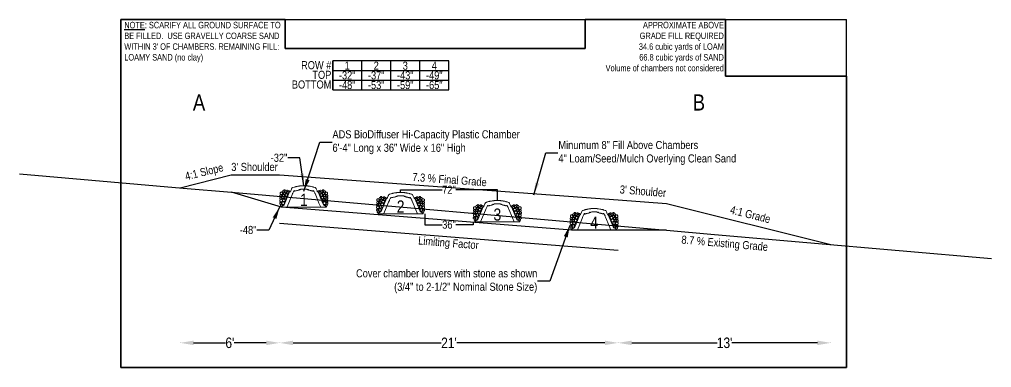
# Model space of a CAD drawing. Extents: x -219 to 964, y -166 to 946.
# Drawn here: x -219 to 504, y -166 to 93 of the extents above; entities that cross this region are included whole.
import ezdxf
from ezdxf.enums import TextEntityAlignment as Align
from ezdxf.lldxf.tags import DXFTag

# ---------------------------------------------------------------- set-up
doc = ezdxf.new("R2010")
doc.units = 0
doc.header["$MEASUREMENT"] = 0
doc.layers.get('0').update_dxf_attribs({"lineweight": 30})
doc.layers.add('SEPTICAD', color=7, linetype='Continuous', lineweight=30)
doc.layers.add('SEPTICAD_GUIDES', color=7, linetype='Continuous', plot=False)
doc.styles.add('SEPTICAD', font='ARIALN.TTF')
tags = doc.linetypes.add('DEMO8', pattern=[0.09375, 0.03125, -0.0625]).pattern_tags.tags
tags[6:7] = [DXFTag(74, 4), DXFTag(75, 0), DXFTag(340, '0'), DXFTag(46, 1.0), DXFTag(50, 0.0), DXFTag(44, 0.0), DXFTag(45, 0.0)]
tags[4:5] = [DXFTag(74, 4), DXFTag(75, 0), DXFTag(340, '0'), DXFTag(46, 1.0), DXFTag(50, 0.0), DXFTag(44, 0.0), DXFTag(45, 0.0)]
doc.dimstyles.new('SEPTICAD', dxfattribs={"dimtxt": 2, "dimasz": 3, "dimexe": 0, "dimexo": 0, "dimgap": 0.3, "dimtad": 0, "dimdec": 1, "dimrnd": 0.1, "dimzin": 12, "dimdsep": 46, "dimtxsty": 'SEPTICAD', "dimcen": 0, "dimadec": 0, "dimazin": 0, "dimtfac": 1, "dimtdec": 1, "dimtix": 1, "dimtofl": 0, "dimtmove": 0, "dimatfit": 3, "dimfxl": 0, "dimtolj": 1, "dimtzin": 12, "dimarcsym": 0})

# ---------------------------------------------------------------- blocks, each defined once
blk = doc.blocks.new('ADS_HI_CAP_STONE')
at = {"lineweight": 15}
for points in [[(17.3, 16), (18.7, 16), (19.83, 16), (20.27, 16), (20.3, 16), (20.33, 15.99), (20.35, 15.98), (20.37, 15.96), (20.39, 15.92), (20.4, 15.9), (20.42, 15.89), (20.44, 15.88), (20.56, 15.87), (20.86, 15.84), (21.21, 15.79), (22.24, 15.64), (22.38, 15.62), (22.74, 15.55), (23.11, 15.48), (23.53, 15.39), (24.39, 15.18), (24.67, 15.1), (24.97, 15.02), (25.32, 14.92), (26.25, 14.61), (26.39, 14.57), (26.56, 14.49), (26.65, 14.44), (26.77, 14.35), (26.82, 14.31), (26.91, 14.2), (26.98, 14.09), (27.05, 13.94), (27.16, 13.68), (27.79, 12.15), (28, 11.64), (28.03, 11.56), (28.05, 11.52), (28.08, 11.47), (28.1, 11.45), (28.15, 11.42), (28.18, 11.4), (28.21, 11.39), (28.26, 11.38), (28.3, 11.38), (28.4, 11.38), (28.6, 11.37), (31.98, 3.2), (32.57, 1.77), (32.63, 1.71), (34.13, 0.8), (34.51, 0.57), (34.58, 0.55), (34.62, 0.52), (34.66, 0.48), (34.69, 0.44), (34.71, 0.38), (34.72, 0.34), (34.73, 0.25), (34.75, 0), (30.53, 0), (29.24, 3.11), (26.55, 9.62), (26.34, 10.13), (26.2, 10.43), (26.15, 10.52), (25.76, 11.36), (25.67, 11.54), (25.66, 11.57), (25.66, 11.58), (25.65, 11.58), (25.65, 11.58), (25.64, 11.6), (25.64, 11.61), (25.63, 11.61), (25.63, 11.61), (25.63, 11.62), (25.62, 11.62), (25.62, 11.62), (25.62, 11.63), (25.61, 11.63), (25.61, 11.64), (25.6, 11.64), (25.59, 11.65), (25.57, 11.66), (25.56, 11.67), (25.55, 11.68), (25.54, 11.68), (25.51, 11.7), (25.51, 11.7), (25.5, 11.7), (25.5, 11.7), (25.49, 11.7), (25.49, 11.71), (25.48, 11.71), (25.48, 11.71), (25.47, 11.72), (25.47, 11.72), (25.46, 11.73), (25.46, 11.73), (25.45, 11.74), (25.45, 11.75), (25.44, 11.75), (25.44, 11.76), (25.44, 11.76), (25.44, 11.77), (25.44, 11.78), (25.44, 11.86), (25.44, 12), (25.44, 12.02), (25.44, 12.05), (25.31, 12.09), (25.27, 12.24), (25.02, 12.33), (24.99, 12.2), (24.86, 12.24), (24.86, 12.12), (24.86, 12.1), (24.86, 12.04), (24.86, 12.02), (24.86, 12), (24.84, 11.97), (24.84, 11.97), (24.81, 11.95), (24.79, 11.94), (24.75, 11.95), (24.6, 11.99), (24.47, 12.03), (24.33, 12.08), (24.19, 12.12), (24.03, 12.16), (23.92, 12.2), (23.75, 12.24), (23.48, 12.31), (23.3, 12.36), (23.16, 12.4), (22.93, 12.45), (22.67, 12.51), (22.29, 12.59), (22.03, 12.64), (21.58, 12.72), (21.57, 12.72), (21.56, 12.73), (21.54, 12.73), (21.53, 12.74), (21.52, 12.76), (21.51, 12.77), (21.51, 12.8), (21.51, 12.84), (21.51, 12.93), (21.51, 13.05), (21.38, 13.07), (21.35, 13.21), (21.1, 13.25), (21.07, 13.12), (20.94, 13.14), (20.94, 13.11), (20.91, 13.07), (20.88, 13.05), (20.81, 13.05), (20.75, 13.06), (20.66, 13.09), (20.59, 13.13), (20.52, 13.17), (20.46, 13.22), (20.41, 13.28), (20.3, 13.43), (20.03, 13.46), (19.64, 13.49), (19.16, 13.52), (18.31, 13.55), (17.75, 13.55), (17.33, 13.54), (16.92, 13.52), (16.22, 13.48), (15.7, 13.43), (15.68, 13.4), (15.66, 13.36), (15.6, 13.28), (15.52, 13.21), (15.45, 13.15), (15.4, 13.13), (15.35, 13.1), (15.28, 13.07), (15.2, 13.05), (15.16, 13.05), (15.11, 13.06), (15.07, 13.09), (15.06, 13.14), (14.93, 13.12), (14.9, 13.25), (14.65, 13.21), (14.62, 13.07), (14.49, 13.05), (14.49, 13.03), (14.49, 12.98), (14.49, 12.87), (14.49, 12.82), (14.49, 12.78), (14.47, 12.75), (14.44, 12.73), (14.26, 12.69), (13.85, 12.62), (13.39, 12.52), (12.77, 12.38), (12.18, 12.22), (11.84, 12.13), (11.25, 11.95), (11.25, 11.95), (11.24, 11.94), (11.24, 11.94), (11.22, 11.94), (11.22, 11.94), (11.21, 11.94), (11.2, 11.95), (11.19, 11.95), (11.18, 11.96), (11.16, 11.97), (11.15, 11.98), (11.15, 11.99), (11.14, 12), (11.14, 12.02), (11.14, 12.03), (11.14, 12.06), (11.14, 12.24), (11.01, 12.2), (10.98, 12.33), (10.73, 12.24), (10.69, 12.09), (10.56, 12.05), (10.56, 12.02), (10.56, 12.02), (10.56, 11.95), (10.56, 11.81), (10.56, 11.78), (10.56, 11.76), (10.56, 11.76), (10.55, 11.75), (10.55, 11.74), (10.54, 11.73), (10.53, 11.72), (10.51, 11.7), (10.47, 11.69), (10.45, 11.68), (10.42, 11.66), (10.4, 11.64), (10.38, 11.63), (10.37, 11.61), (10.36, 11.6), (10.35, 11.58), (10.34, 11.56), (10.33, 11.55), (9.84, 10.52), (9.65, 10.11), (9.63, 10.05), (9.07, 8.69), (5.55, 0.22), (5.47, 0), (1.25, 0), (1.26, 0.09), (1.27, 0.28), (1.29, 0.35), (1.29, 0.4), (1.31, 0.44), (1.34, 0.48), (1.39, 0.53), (1.43, 0.55), (1.49, 0.57), (3.37, 1.71), (3.43, 1.77), (7.4, 11.37), (7.73, 11.38), (7.77, 11.39), (7.8, 11.39), (7.83, 11.41), (7.86, 11.42), (7.87, 11.43), (7.91, 11.46), (7.93, 11.48), (7.95, 11.51), (7.97, 11.57), (8.22, 12.17), (8.74, 13.42), (8.9, 13.81), (8.99, 14.02), (9.01, 14.07), (9.02, 14.09), (9.04, 14.12), (9.08, 14.18), (9.11, 14.22), (9.14, 14.26), (9.18, 14.31), (9.23, 14.35), (9.28, 14.4), (9.33, 14.43), (9.45, 14.5), (9.56, 14.55), (9.67, 14.59), (9.86, 14.65), (10.7, 14.92), (10.86, 14.97), (11.04, 15.02), (11.44, 15.13), (11.63, 15.18), (11.8, 15.23), (12, 15.28), (12.25, 15.34), (12.53, 15.4), (12.8, 15.46), (13.05, 15.51), (13.56, 15.61), (14.04, 15.69), (14.2, 15.71), (14.3, 15.73), (14.71, 15.79), (14.78, 15.79), (14.84, 15.8), (14.96, 15.82), (15.32, 15.86), (15.54, 15.88), (15.56, 15.88), (15.57, 15.88), (15.59, 15.89), (15.6, 15.9), (15.61, 15.91), (15.62, 15.92), (15.62, 15.94), (15.63, 15.96), (15.65, 15.98), (15.65, 15.99), (15.66, 15.99), (15.67, 15.99), (15.68, 16), (15.69, 16), (15.7, 16), (15.73, 16), (17.3, 16)], [(1.51, 7.09), (1.51, 6.52), (1.1, 6.11), (0.53, 6.11), (0.12, 6.52), (0.12, 7.09), (0.53, 7.5), (1.1, 7.5)], [(1.59, 8.77), (1.59, 8.19), (1.19, 7.79), (0.61, 7.79), (0.21, 8.19), (0.21, 8.77), (0.61, 9.17), (1.19, 9.17)], [(2.17, 10.7), (2.17, 9.93), (1.63, 9.39), (0.87, 9.39), (0.33, 9.93), (0.33, 10.7), (0.87, 11.24), (1.63, 11.24)], [(3.07, 7.4), (3.07, 6.83), (2.67, 6.42), (2.09, 6.42), (1.69, 6.83), (1.69, 7.4), (2.09, 7.81), (2.67, 7.81)], [(3.33, 11.79), (3.33, 11.21), (2.93, 10.81), (2.35, 10.81), (1.95, 11.21), (1.95, 11.79), (2.35, 12.19), (2.93, 12.19)], [(3.43, 9.04), (3.43, 8.47), (3.03, 8.06), (2.45, 8.06), (2.05, 8.47), (2.05, 9.04), (2.45, 9.45), (3.03, 9.45)], [(4.22, 10.51), (4.22, 9.93), (3.81, 9.53), (3.24, 9.53), (2.83, 9.93), (2.83, 10.51), (3.24, 10.91), (3.81, 10.91)], [(3.4, 13.05), (3.1, 12.75), (3.1, 12.32), (3.4, 12.01), (3.83, 12.01), (4.14, 12.32), (4.14, 12.75), (3.83, 13.05)], [(5.21, 7.49), (5.21, 6.72), (4.67, 6.18), (3.9, 6.18), (3.36, 6.72), (3.36, 7.49), (3.9, 8.03), (4.67, 8.03)], [(5.34, 11.79), (5.34, 11.21), (4.93, 10.81), (4.36, 10.81), (3.95, 11.21), (3.95, 11.79), (4.36, 12.19), (4.93, 12.19)], [(5.91, 9.51), (5.91, 8.74), (5.37, 8.2), (4.61, 8.2), (4.07, 8.74), (4.07, 9.51), (4.61, 10.05), (5.37, 10.05)], [(5.52, 12.8), (5.22, 12.5), (5.22, 12.07), (5.52, 11.76), (5.95, 11.76), (6.26, 12.07), (6.26, 12.5), (5.95, 12.8)], [(6.7, 10.95), (6.7, 10.38), (6.3, 9.97), (5.72, 9.97), (5.32, 10.38), (5.32, 10.95), (5.72, 11.36), (6.3, 11.36)], [(6.62, 12.3), (6.32, 12), (6.32, 11.56), (6.62, 11.26), (7.05, 11.26), (7.36, 11.56), (7.36, 12), (7.05, 12.3)], [(29.38, 12.3), (29.68, 12), (29.68, 11.56), (29.38, 11.26), (28.95, 11.26), (28.64, 11.56), (28.64, 12), (28.95, 12.3)], [(29.3, 10.95), (29.3, 10.38), (29.7, 9.97), (30.28, 9.97), (30.68, 10.38), (30.68, 10.95), (30.28, 11.36), (29.7, 11.36)], [(30.48, 12.8), (30.78, 12.5), (30.78, 12.07), (30.48, 11.76), (30.05, 11.76), (29.74, 12.07), (29.74, 12.5), (30.05, 12.8)], [(30.09, 9.51), (30.09, 8.74), (30.63, 8.2), (31.39, 8.2), (31.93, 8.74), (31.93, 9.51), (31.39, 10.05), (30.63, 10.05)], [(30.66, 11.79), (30.66, 11.21), (31.07, 10.81), (31.64, 10.81), (32.05, 11.21), (32.05, 11.79), (31.64, 12.19), (31.07, 12.19)], [(30.79, 7.49), (30.79, 6.72), (31.33, 6.18), (32.1, 6.18), (32.64, 6.72), (32.64, 7.49), (32.1, 8.03), (31.33, 8.03)], [(31.78, 10.51), (31.78, 9.93), (32.19, 9.53), (32.76, 9.53), (33.17, 9.93), (33.17, 10.51), (32.76, 10.91), (32.19, 10.91)], [(32.6, 13.05), (32.9, 12.75), (32.9, 12.32), (32.6, 12.01), (32.17, 12.01), (31.86, 12.32), (31.86, 12.75), (32.17, 13.05)], [(32.57, 9.04), (32.57, 8.47), (32.97, 8.06), (33.55, 8.06), (33.95, 8.47), (33.95, 9.04), (33.55, 9.45), (32.97, 9.45)], [(32.67, 11.79), (32.67, 11.21), (33.07, 10.81), (33.65, 10.81), (34.05, 11.21), (34.05, 11.79), (33.65, 12.19), (33.07, 12.19)], [(32.93, 7.4), (32.93, 6.83), (33.33, 6.42), (33.91, 6.42), (34.31, 6.83), (34.31, 7.4), (33.91, 7.81), (33.33, 7.81)], [(33.83, 10.7), (33.83, 9.93), (34.37, 9.39), (35.13, 9.39), (35.67, 9.93), (35.67, 10.7), (35.13, 11.24), (34.37, 11.24)], [(34.41, 8.77), (34.41, 8.19), (34.81, 7.79), (35.39, 7.79), (35.79, 8.19), (35.79, 8.77), (35.39, 9.17), (34.81, 9.17)], [(34.49, 7.09), (34.49, 6.52), (34.9, 6.11), (35.47, 6.11), (35.88, 6.52), (35.88, 7.09), (35.47, 7.5), (34.9, 7.5)], [(1.42, 3.17), (1.42, 2.62), (1.03, 2.23), (0.48, 2.23), (0.09, 2.62), (0.09, 3.17), (0.48, 3.56), (1.03, 3.56)], [(2, 5.36), (2, 4.6), (1.46, 4.06), (0.69, 4.06), (0.15, 4.6), (0.15, 5.36), (0.69, 5.9), (1.46, 5.9)], [(1.99, 1.82), (1.99, 1.27), (1.6, 0.88), (1.05, 0.88), (0.66, 1.27), (0.66, 1.82), (1.05, 2.21), (1.6, 2.21)], [(3.53, 3.39), (3.53, 2.62), (2.99, 2.08), (2.23, 2.08), (1.69, 2.62), (1.69, 3.39), (2.23, 3.93), (2.99, 3.93)], [(4.05, 5.53), (4.05, 4.76), (3.51, 4.22), (2.74, 4.22), (2.2, 4.76), (2.2, 5.53), (2.74, 6.07), (3.51, 6.07)], [(31.95, 5.53), (31.95, 4.76), (32.49, 4.22), (33.26, 4.22), (33.8, 4.76), (33.8, 5.53), (33.26, 6.07), (32.49, 6.07)], [(32.47, 3.39), (32.47, 2.62), (33.01, 2.08), (33.77, 2.08), (34.31, 2.62), (34.31, 3.39), (33.77, 3.93), (33.01, 3.93)], [(34, 5.36), (34, 4.6), (34.54, 4.06), (35.31, 4.06), (35.85, 4.6), (35.85, 5.36), (35.31, 5.9), (34.54, 5.9)], [(34.01, 1.82), (34.01, 1.27), (34.4, 0.88), (34.95, 0.88), (35.34, 1.27), (35.34, 1.82), (34.95, 2.21), (34.4, 2.21)], [(34.58, 3.17), (34.58, 2.62), (34.97, 2.23), (35.52, 2.23), (35.91, 2.62), (35.91, 3.17), (35.52, 3.56), (34.97, 3.56)]]:
    blk.add_lwpolyline(points, close=True, dxfattribs=at)
blk.add_lwpolyline([(5.47, 0), (30.53, 0)], dxfattribs=at)
at = {"style": 'SEPTICAD'}
blk.add_attdef('NUM', text='', height=9, dxfattribs=at).set_placement((18.02, 5.52), align=Align.MIDDLE_CENTER)
blk = doc.blocks.new('CrossSectionElevationTable')
at = {"layer": 'SEPTICAD'}
for points in [[(0, 0), (86.4, 0), (86.4, 21.6), (0, 21.6), (0, 0)], [(0, 0), (0, 21.6)], [(21.6, 0), (21.6, 21.6)], [(43.2, 0), (43.2, 21.6)], [(64.8, 0), (64.8, 21.6)], [(0, 14.4), (86.4, 14.4)], [(0, 7.2), (86.4, 7.2)]]:
    blk.add_lwpolyline(points, dxfattribs=at)
at = {"layer": 'SEPTICAD', "style": 'SEPTICAD'}
for s, p in [('ROW #', (-1, 15.4)), ('TOP', (-1, 8.2)), ('BOTTOM', (-1, 1))]:
    blk.add_text(s, height=6, dxfattribs=at).set_placement(p, align=Align.RIGHT)
for s, p in [('1', (10.8, 15.01)), ('2', (32.4, 15.01)), ('3', (54, 15.01)), ('4', (75.6, 15.01)), ('-32"', (10.8, 7.81)), ('-37"', (32.4, 7.81)), ('-43"', (54, 7.81)), ('-49"', (75.6, 7.81)), ('-48"', (10.8, 0.61)), ('-53"', (32.4, 0.61)), ('-59"', (54, 0.61)), ('-65"', (75.6, 0.61))]:
    blk.add_text(s, height=6, dxfattribs=at).set_placement(p, align=Align.CENTER)
blk = doc.blocks.new('*D9')
at = {"layer": 'DEFPOINTS', "color": 0}
for p in [(226.21, -147.71), (226.21, -147.71), (384.48, -147.71)]:
    blk.add_point(p, dxfattribs=at)
at = {"layer": 'SEPTICAD', "color": 0, "lineweight": -2}
for p, q in [((226.21, -147.71), (226.21, -147.71)), ((236.21, -147.71), (299.91, -147.71)), ((374.48, -147.71), (310.77, -147.71)), ((384.48, -147.71), (384.48, -147.71))]:
    blk.add_line(p, q, dxfattribs=at)
at = {"layer": 'SEPTICAD', "color": 0}
for points in [[(236.21, -146.04), (236.21, -149.38), (226.21, -147.71)], [(374.48, -149.38), (374.48, -146.04), (384.48, -147.71)]]:
    blk.add_solid(points, dxfattribs=at)
at = {"layer": 'SEPTICAD', "color": 0, "insert": (305.34, -147.71), "char_height": 7.8, "attachment_point": 5, "style": 'SEPTICAD'}
blk.add_mtext("\\A1;13'", dxfattribs=at)
blk = doc.blocks.new('*D10')
at = {"layer": 'DEFPOINTS', "color": 0}
for p in [(-25.79, -147.71), (-25.79, -147.71), (226.21, -147.71)]:
    blk.add_point(p, dxfattribs=at)
at = {"layer": 'SEPTICAD', "color": 0, "lineweight": -2}
for p, q in [((-25.79, -147.71), (-25.79, -147.71)), ((-15.79, -147.71), (94.42, -147.71)), ((216.21, -147.71), (105.99, -147.71)), ((226.21, -147.71), (226.21, -147.71))]:
    blk.add_line(p, q, dxfattribs=at)
at = {"layer": 'SEPTICAD', "color": 0}
for points in [[(-15.79, -146.04), (-15.79, -149.38), (-25.79, -147.71)], [(216.21, -149.38), (216.21, -146.04), (226.21, -147.71)]]:
    blk.add_solid(points, dxfattribs=at)
at = {"layer": 'SEPTICAD', "color": 0, "insert": (100.21, -147.71), "char_height": 7.8, "attachment_point": 5, "style": 'SEPTICAD'}
blk.add_mtext("\\A1;21'", dxfattribs=at)
blk = doc.blocks.new('*D11')
at = {"layer": 'DEFPOINTS', "color": 0}
for p in [(-99.91, -147.71), (-25.79, -147.71), (-25.79, -147.71)]:
    blk.add_point(p, dxfattribs=at)
at = {"layer": 'SEPTICAD', "color": 0, "lineweight": -2}
for p, q in [((-99.91, -147.71), (-99.91, -147.71)), ((-89.91, -147.71), (-66.11, -147.71)), ((-35.79, -147.71), (-59.59, -147.71)), ((-25.79, -147.71), (-25.79, -147.71))]:
    blk.add_line(p, q, dxfattribs=at)
at = {"layer": 'SEPTICAD', "color": 0}
for points in [[(-89.91, -146.04), (-89.91, -149.38), (-99.91, -147.71)], [(-35.79, -149.38), (-35.79, -146.04), (-25.79, -147.71)]]:
    blk.add_solid(points, dxfattribs=at)
at = {"layer": 'SEPTICAD', "color": 0, "insert": (-62.85, -147.71), "char_height": 7.8, "attachment_point": 5, "style": 'SEPTICAD'}
blk.add_mtext("\\A1;6'", dxfattribs=at)
blk = doc.blocks.new('*D15')
at = {"layer": 'DEFPOINTS', "color": 0}
for p in [(64.21, -35.71), (136.21, -33.71), (136.21, -41.71)]:
    blk.add_point(p, dxfattribs=at)
at = {"layer": 'SEPTICAD', "color": 0, "lineweight": -2}
for p, q in [((64.21, -35.71), (64.21, -33.71)), ((64.21, -33.71), (95.18, -33.71)), ((136.21, -33.71), (105.24, -33.71)), ((136.21, -41.71), (136.21, -33.71))]:
    blk.add_line(p, q, dxfattribs=at)
at = {"layer": 'SEPTICAD', "color": 0}
for points in [[(64.21, -33.71), (64.21, -33.71), (64.21, -33.71)], [(136.21, -33.71), (136.21, -33.71), (136.21, -33.71)]]:
    blk.add_solid(points, dxfattribs=at)
at = {"layer": 'SEPTICAD', "color": 0, "insert": (100.21, -33.71), "char_height": 6, "attachment_point": 5, "style": 'SEPTICAD'}
blk.add_mtext('\\A1;72"', dxfattribs=at)
blk = doc.blocks.new('*D16')
at = {"layer": 'DEFPOINTS', "color": 0}
for p in [(82.21, -51.71), (118.21, -57.71), (118.21, -59.71)]:
    blk.add_point(p, dxfattribs=at)
at = {"layer": 'SEPTICAD', "color": 0, "lineweight": -2}
for p, q in [((82.21, -51.71), (82.21, -59.71)), ((118.21, -57.71), (118.21, -59.71)), ((82.21, -59.71), (95.16, -59.71)), ((118.21, -59.71), (105.26, -59.71))]:
    blk.add_line(p, q, dxfattribs=at)
at = {"layer": 'SEPTICAD', "color": 0}
for points in [[(82.21, -59.71), (82.21, -59.71), (82.21, -59.71)], [(118.21, -59.71), (118.21, -59.71), (118.21, -59.71)]]:
    blk.add_solid(points, dxfattribs=at)
at = {"layer": 'SEPTICAD', "color": 0, "insert": (100.21, -59.71), "char_height": 6, "attachment_point": 5, "style": 'SEPTICAD'}
blk.add_mtext('\\A1;36"', dxfattribs=at)
blk = doc.blocks.new('PROFILE_GUIDE')
at = {"color": 0, "linetype": 'ByBlock', "lineweight": -2}
for p, q in [((-24.6, 21.6), (12.6, 21.6)), ((30, 21.6), (45, 21.6)), ((45, 14.56), (45, 21.6))]:
    blk.add_line(p, q, dxfattribs=at)
blk.add_lwpolyline([(-45, 21.6), (-45, -21.6), (45, -21.6), (45, 14.56), (30, 14.56), (30, 21.6), (12.6, 21.6), (12.6, 18), (-24.6, 18), (-24.6, 21.6), (-45, 21.6), (-45, -21.6)], dxfattribs=at)
at = {"color": 6}
blk.add_lwpolyline([(-24.6, 21.6), (-24.6, 18), (12.6, 18), (12.6, 21.6), (30, 21.6), (30, 14.56), (45, 14.56), (45, -21.6), (-45, -21.6), (-45, 21.6)], close=True, dxfattribs=at)

msp = doc.modelspace()

# ---------------------------------------------------------------- linework, layer by layer
at = {"layer": 'SEPTICAD'}
for points in [[(-219.46, -21.8), (-97.52, -32.45), (-61.66, -35.58)], [(-99.91, -32.24), (-61.79, -22.71), (-25.79, -22.71), (226.21, -41.13), (262.21, -43.96), (384.48, -74.53)], [(262.07, -63.84), (224.96, -63.71), (191.46, -63.71), (-24.54, -46.71), (-61.66, -35.58)], [(-25.79, -58.71), (226.21, -78.71)], [(262.07, -63.84), (297.94, -66.97), (504.02, -84.96)]]:
    msp.add_lwpolyline(points, dxfattribs=at)
at = {"layer": 'SEPTICAD', "linetype": 'DEMO8'}
msp.add_lwpolyline([(-61.66, -35.58), (262.07, -63.84)], dxfattribs=at)

# ---------------------------------------------------------------- block references
at = {"layer": 'SEPTICAD'}
msp.add_blockref('CrossSectionElevationTable', (13.68, 40.66), dxfattribs=at)
for p, values in [((-25.79, -46.71), {'NUM': '1'}), ((46.21, -51.71), {'NUM': '2'}), ((118.21, -57.71), {'NUM': '3'}), ((190.21, -63.71), {'NUM': '4'})]:
    msp.add_blockref('ADS_HI_CAP_STONE', p, dxfattribs=at).add_auto_attribs(values)
at = {"layer": 'SEPTICAD_GUIDES', "xscale": 6, "yscale": 6, "zscale": 6}
msp.add_blockref('PROFILE_GUIDE', (126, -36.5), dxfattribs=at)

# ---------------------------------------------------------------- texts
at = {"layer": 'SEPTICAD', "style": 'SEPTICAD'}
for s, p in [('A', (-85.79, 31.29)), ('B', (286.21, 31.29))]:
    msp.add_text(s, height=12, dxfattribs=at).set_placement(p, align=Align.MIDDLE_CENTER)
msp.add_text("3' Shoulder", height=6, dxfattribs=at).set_placement((-61.79, -21.51), align=Align.BOTTOM_LEFT)
for s, rotation, p in [('4:1 Slope', 14.03624, (-80.85, -24.98)), ('7.3 % Final Grade', 355.82014, (100.28, -30.92)), ("3' Shoulder", 355.49989, (244.21, -39.54)), ('4:1 Grade', 345.96376, (323.34, -56.74))]:
    msp.add_text(s, height=6, rotation=rotation, dxfattribs=at).set_placement(p, align=Align.BOTTOM_CENTER)
for s, rotation, p in [('Limiting Factor', 355.46223, (100.09, -70.21)), ('8.7 % Existing Grade', 355.01064, (305.71, -70.56))]:
    msp.add_text(s, height=6, rotation=rotation, dxfattribs=at).set_placement(p, align=Align.TOP_CENTER)
at = {"layer": 'SEPTICAD', "char_height": 4.8, "style": 'SEPTICAD'}
for s, insert, width, attachment_point in [("\\LNOTE\\l: SCARIFY ALL GROUND SURFACE TO BE FILLED.  USE GRAVELLY COARSE SAND WITHIN 3' OF CHAMBERS. REMAINING FILL: LOAMY SAND (no clay)", (-141.42, 91.3), 117.6, 1), ('APPROXIMATE ABOVE\\PGRADE FILL REQUIRED\\P34.6 cubic yards of LOAM\\P66.8 cubic yards of SAND\\PVolume of chambers not considered', (304.8, 91.3), 120, 3)]:
    msp.add_mtext(s, dxfattribs=dict(at, insert=insert, width=width, attachment_point=attachment_point))
at = {"layer": 'SEPTICAD', "char_height": 6, "style": 'SEPTICAD'}
for s, insert, attachment_point in [('ADS BioDiffuser Hi-Capacity Plastic Chamber\\P6\'-4" Long x 36" Wide x 16" High', (13.51, 1.66), 4), ('Minumum 8" Fill Above Chambers\\P4" Loam/Seed/Mulch Overlying Clean Sand', (181.65, -6.29), 4), ('-32"', (-20.09, -9.93), 6), ('-48"', (-43.06, -63.68), 6), ('Cover chamber louvers with stone as shown\\P(3/4" to 2-1/2" Nominal Stone Size)', (165.91, -101.82), 6)]:
    msp.add_mtext(s, dxfattribs=dict(at, insert=insert, attachment_point=attachment_point))

# ---------------------------------------------------------------- dimensions: what is measured, and where the dimension line sits
at = {"layer": 'SEPTICAD'}
for base, p1, p2, text, override, picture, middle in [((136.21, -33.71), (64.21, -35.71), (136.21, -41.71), '72"', {"dimtxt": 6, "dimasz": 0, "dimpost": "<>'"}, '*D15', (100.21, -33.71)), ((118.21, -59.71), (82.21, -51.71), (118.21, -57.71), '36"', {"dimtxt": 6, "dimasz": 0, "dimpost": "<>'"}, '*D16', (100.21, -59.71)), ((-25.79, -147.71), (-99.91, -147.71), (-25.79, -147.71), "6'", {"dimtxt": 7.8, "dimasz": 10, "dimpost": "<>'"}, '*D11', (-62.85, -147.71)), ((-25.79, -147.71), (226.21, -147.71), (-25.79, -147.71), "21'", {"dimtxt": 7.8, "dimasz": 10, "dimpost": "<>'"}, '*D10', (100.21, -147.71)), ((226.21, -147.71), (384.48, -147.71), (226.21, -147.71), "13'", {"dimtxt": 7.8, "dimasz": 10, "dimpost": "<>'"}, '*D9', (305.34, -147.71))]:
    dim = msp.add_linear_dim(base=base, p1=p1, p2=p2, text=text, dimstyle='SEPTICAD', override=override, dxfattribs=at)
    dim.commit()
    dim.dimension.update_dxf_attribs({"geometry": picture, "text_midpoint": middle})

# ---------------------------------------------------------------- leaders
at = {"layer": 'SEPTICAD', "annotation_type": 0, "has_hookline": 1}
for points, hookline_direction, text_width in [([(-7.79, -34.71), (4.21, 1.66), (13.21, 1.66)], 0, 139.55), ([(163.35, -37.47), (172.35, -6.29), (181.35, -6.29)], 0, 131.83), ([(-7.79, -30.71), (-10.79, -9.93), (-19.79, -9.93)], 1, 11.85), ([(-25.79, -46.71), (-33.76, -63.68), (-42.76, -63.68)], 1, 11.85), ([(190.21, -60.25), (175.21, -101.82), (166.21, -101.82)], 1, 134.12)]:
    msp.add_leader(points, dimstyle='SEPTICAD', override={"dimtxt": 6, "dimasz": 9}, dxfattribs=dict(at, hookline_direction=hookline_direction, text_width=text_width))

doc.saveas('drawing.dxf')
